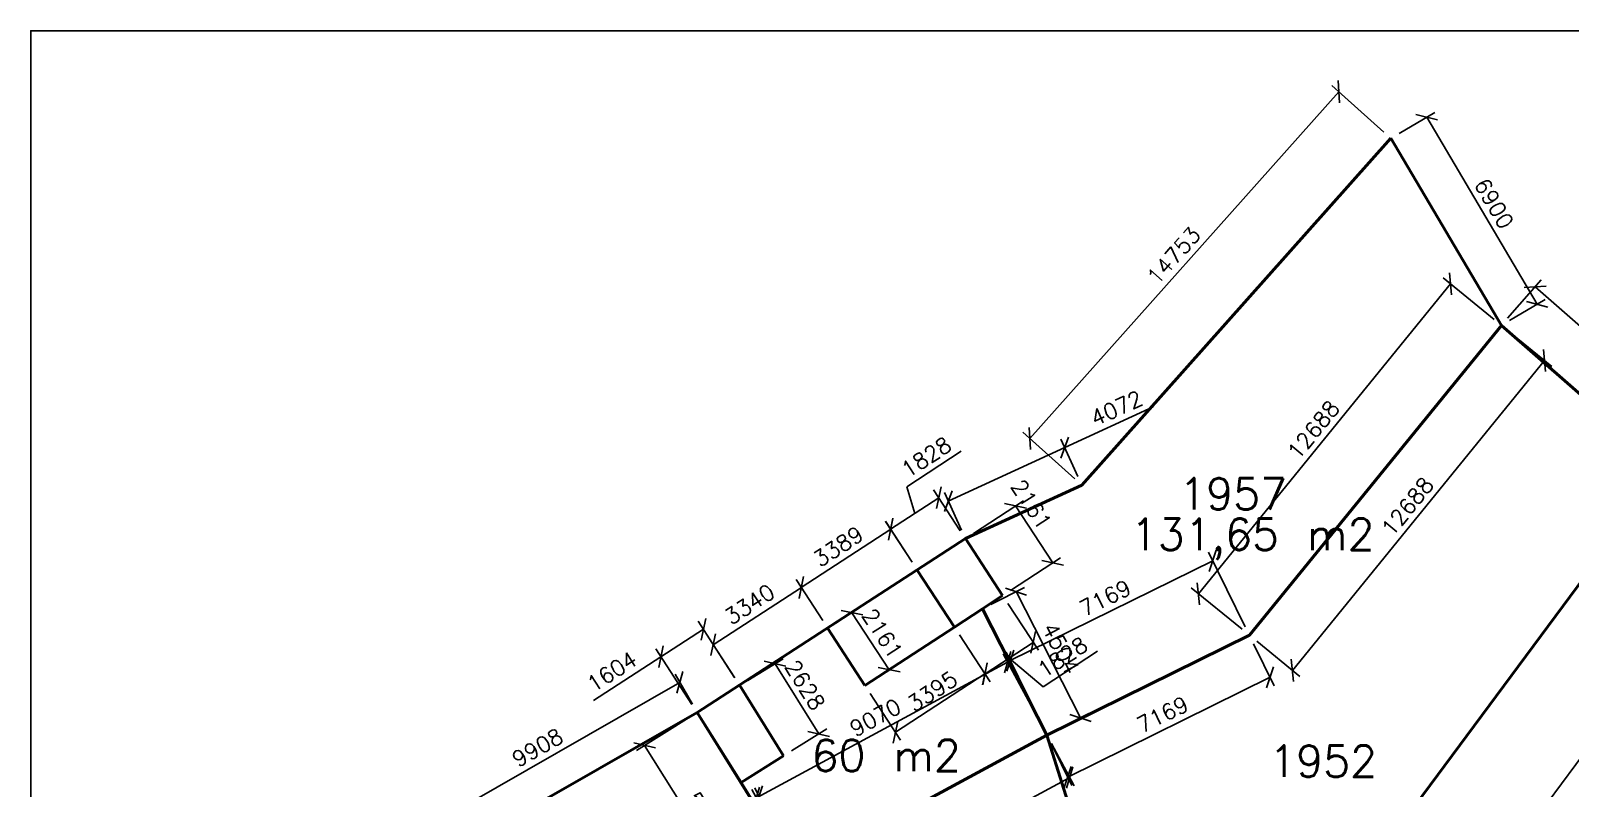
# Model space of a CAD drawing. Header units: millimetres. Extents: x -1463353 to -693674, y -1913439 to -867598.
# Drawn here: x -935317 to -886401, y -942512 to -918462 of the extents above; entities that cross this region are included whole.
import ezdxf
from ezdxf.enums import TextEntityAlignment as Align

# ---------------------------------------------------------------- set-up
doc = ezdxf.new("R2010")
doc.units = ezdxf.units.MM
doc.layers.add('bednar', color=2, linetype='Continuous', lineweight=50)
doc.layers.add('hervert', color=6, linetype='Continuous', lineweight=50)
doc.layers.add('bednar-koty', color=2, linetype='Continuous')
doc.layers.add('hervert-koty', color=6, linetype='Continuous')
doc.layers.add('vykres', color=9, linetype='Continuous', plot=False)
doc.styles.get("Standard").update_dxf_attribs({"font": 'txt.shx'})
doc.dimstyles.new('ISO-25', dxfattribs={"dimtxt": 500, "dimasz": 500, "dimexe": 300, "dimexo": 300, "dimgap": 200, "dimtad": 1, "dimdec": 0, "dimtxsty": 'Standard', "dimblk": 'OBLIQUE', "dimcen": 1, "dimadec": 0, "dimazin": 0, "dimtfac": 1, "dimtdec": 0, "dimtmove": 1, "dimatfit": 3, "dimldrblk": 'OBLIQUE', "dimfxl": 0, "dimarcsym": 0})

# ---------------------------------------------------------------- blocks, each defined once
blk = doc.blocks.new('_Oblique')
at = {"color": 0, "linetype": 'ByBlock', "lineweight": -2}
blk.add_line((-0.5, -0.5), (0.5, 0.5), dxfattribs=at)
blk = doc.blocks.new('*D21')
at = {"layer": 'bednar-koty', "color": 0, "lineweight": -2}
for p, q in [((-923292, -944073), (-914692, -939153)), ((-914296, -939846), (-914841, -938893)), ((-922896, -944766), (-923441, -943813))]:
    blk.add_line(p, q, dxfattribs=at)
at = {"layer": 'Defpoints', "color": 0}
for p in [(-914692, -939153), (-914147, -940107), (-922747, -945027)]:
    blk.add_point(p, dxfattribs=at)
at = {"layer": 'bednar-koty', "color": 0, "lineweight": -2, "xscale": 500, "yscale": 500, "zscale": 500}
for p, rotation in [((-914692, -939153), 29.7735722206899), ((-923292, -944073), 209.7735722206899)]:
    blk.add_blockref('_Oblique', p, dxfattribs=dict(at, rotation=rotation))
at = {"layer": 'bednar-koty', "color": 0, "insert": (-919216, -941223), "char_height": 500, "attachment_point": 5, "rotation": 29.7736}
blk.add_mtext('9908', dxfattribs=at)
blk = doc.blocks.new('*D22')
at = {"layer": 'bednar-koty', "color": 0, "lineweight": -2}
for p, q in [((-912963, -938983), (-914108, -937214)), ((-915292, -938337), (-913945, -937466)), ((-914310, -939855), (-915455, -938085)), ((-917437, -939725), (-915292, -938337))]:
    blk.add_line(p, q, dxfattribs=at)
at = {"layer": 'Defpoints', "color": 0}
for p in [(-913945, -937466), (-912800, -939235), (-914147, -940107)]:
    blk.add_point(p, dxfattribs=at)
at = {"layer": 'bednar-koty', "color": 0, "lineweight": -2, "xscale": 500, "yscale": 500, "zscale": 500}
for p, rotation in [((-913945, -937466), 32.9080279218139), ((-915292, -938337), 212.9080279218139)]:
    blk.add_blockref('_Oblique', p, dxfattribs=dict(at, rotation=rotation))
at = {"layer": 'bednar-koty', "color": 0, "insert": (-916849, -938808), "char_height": 500, "attachment_point": 5, "rotation": 32.908}
blk.add_mtext('1604', dxfattribs=at)
blk = doc.blocks.new('*D23')
at = {"layer": 'bednar-koty', "color": 0, "lineweight": -2}
for p, q in [((-912532, -939098), (-911412, -938400)), ((-911667, -938559), (-910277, -940789)), ((-911142, -941328), (-910022, -940630))]:
    blk.add_line(p, q, dxfattribs=at)
at = {"layer": 'Defpoints', "color": 0}
for p in [(-912787, -939257), (-910277, -940789), (-911397, -941487)]:
    blk.add_point(p, dxfattribs=at)
at = {"layer": 'bednar-koty', "color": 0, "lineweight": -2, "xscale": 500, "yscale": 500, "zscale": 500}
for p, rotation in [((-911667, -938559), 121.9360458726137), ((-910277, -940789), 301.9360458726137)]:
    blk.add_blockref('_Oblique', p, dxfattribs=dict(at, rotation=rotation))
at = {"layer": 'bednar-koty', "color": 0, "insert": (-910714, -939236), "char_height": 500, "attachment_point": 5, "rotation": 301.936}
blk.add_mtext('2628', dxfattribs=at)
blk = doc.blocks.new('*D24')
at = {"layer": 'bednar-koty', "color": 0, "lineweight": -2}
for p, q in [((-914401, -940266), (-916068, -941313)), ((-915814, -941153), (-912660, -946176)), ((-911247, -945289), (-912914, -946336))]:
    blk.add_line(p, q, dxfattribs=at)
at = {"layer": 'Defpoints', "color": 0}
for p in [(-914147, -940107), (-910993, -945130), (-912660, -946176)]:
    blk.add_point(p, dxfattribs=at)
at = {"layer": 'bednar-koty', "color": 0, "lineweight": -2, "xscale": 500, "yscale": 500, "zscale": 500}
for p, rotation in [((-915814, -941153), 122.1207127218037), ((-912660, -946176), 302.1207127218037)]:
    blk.add_blockref('_Oblique', p, dxfattribs=dict(at, rotation=rotation))
at = {"layer": 'bednar-koty', "color": 0, "insert": (-913856, -943425), "char_height": 500, "attachment_point": 5, "rotation": 302.1207}
blk.add_mtext('5931', dxfattribs=at)
blk = doc.blocks.new('*D25')
at = {"layer": 'bednar-koty', "color": 0, "lineweight": -2}
for p, q in [((-909736, -937273), (-908971, -936775)), ((-909223, -936939), (-908043, -938749)), ((-908556, -939083), (-907791, -938585))]:
    blk.add_line(p, q, dxfattribs=at)
at = {"layer": 'Defpoints', "color": 0}
for p in [(-909987, -937437), (-908043, -938749), (-908807, -939247)]:
    blk.add_point(p, dxfattribs=at)
at = {"layer": 'bednar-koty', "color": 0, "lineweight": -2, "xscale": 500, "yscale": 500, "zscale": 500}
for p, rotation in [((-909223, -936939), 123.1016848276014), ((-908043, -938749), 303.1016848276014)]:
    blk.add_blockref('_Oblique', p, dxfattribs=dict(at, rotation=rotation))
at = {"layer": 'bednar-koty', "color": 0, "insert": (-908256, -937598), "char_height": 500, "attachment_point": 5, "rotation": 303.1017}
blk.add_mtext('2161', dxfattribs=at)
blk = doc.blocks.new('*D26')
at = {"layer": 'bednar-koty', "color": 0, "lineweight": -2}
for p, q in [((-905803, -937648), (-904834, -939136)), ((-907842, -940737), (-904998, -938884)), ((-908648, -939501), (-907679, -940989))]:
    blk.add_line(p, q, dxfattribs=at)
at = {"layer": 'Defpoints', "color": 0}
for p in [(-905967, -937397), (-904998, -938884), (-908811, -939250)]:
    blk.add_point(p, dxfattribs=at)
at = {"layer": 'bednar-koty', "color": 0, "lineweight": -2, "xscale": 500, "yscale": 500, "zscale": 500}
for p, rotation in [((-904998, -938884), 33.08056094852699), ((-907842, -940737), 213.080560948527)]:
    blk.add_blockref('_Oblique', p, dxfattribs=dict(at, rotation=rotation))
at = {"layer": 'bednar-koty', "color": 0, "insert": (-906666, -939434), "char_height": 500, "attachment_point": 5, "rotation": 33.0806}
blk.add_mtext('3395', dxfattribs=at)
blk = doc.blocks.new('*D27')
at = {"layer": 'bednar-koty', "color": 0, "lineweight": -2}
for p, q in [((-904273, -936648), (-903301, -938134)), ((-905803, -937648), (-904831, -939134)), ((-904996, -938883), (-903466, -937883)), ((-903153, -939291), (-901423, -938161)), ((-904231, -938383), (-903153, -939291))]:
    blk.add_line(p, q, dxfattribs=at)
at = {"layer": 'Defpoints', "color": 0}
for p in [(-904437, -936397), (-905967, -937397), (-903466, -937883)]:
    blk.add_point(p, dxfattribs=at)
at = {"layer": 'bednar-koty', "color": 0, "lineweight": -2, "xscale": 500, "yscale": 500, "zscale": 500}
for p, rotation in [((-903466, -937883), 33.16842082125948), ((-904996, -938883), 213.1684208212595)]:
    blk.add_blockref('_Oblique', p, dxfattribs=dict(at, rotation=rotation))
at = {"layer": 'bednar-koty', "color": 0, "insert": (-902534, -938349), "char_height": 500, "attachment_point": 5, "rotation": 33.1684}
blk.add_mtext('1828', dxfattribs=at)
blk = doc.blocks.new('*D28')
at = {"layer": 'bednar-koty', "color": 0, "lineweight": -2}
for p, q in [((-902884, -941091), (-902159, -942433)), ((-910282, -946479), (-902302, -942169)), ((-910864, -945401), (-910140, -946743))]:
    blk.add_line(p, q, dxfattribs=at)
at = {"layer": 'Defpoints', "color": 0}
for p in [(-903027, -940827), (-902302, -942169), (-911007, -945137)]:
    blk.add_point(p, dxfattribs=at)
at = {"layer": 'bednar-koty', "color": 0, "lineweight": -2, "xscale": 500, "yscale": 500, "zscale": 500}
for p, rotation in [((-902302, -942169), 28.37270581436362), ((-910282, -946479), 208.3727058143636)]:
    blk.add_blockref('_Oblique', p, dxfattribs=dict(at, rotation=rotation))
at = {"layer": 'bednar-koty', "color": 0, "insert": (-906506, -943928), "char_height": 500, "attachment_point": 5, "rotation": 28.3727}
blk.add_mtext('9070', dxfattribs=at)
blk = doc.blocks.new('*D29')
at = {"layer": 'bednar-koty', "color": 0, "lineweight": -2}
for p, q in [((-907481, -932939), (-905751, -931808)), ((-907995, -934290), (-906465, -933290)), ((-907230, -933790), (-907481, -932939)), ((-905781, -934336), (-906629, -933039)), ((-907311, -935336), (-908159, -934039))]:
    blk.add_line(p, q, dxfattribs=at)
at = {"layer": 'Defpoints', "color": 0}
for p in [(-906465, -933290), (-905617, -934587), (-907147, -935587)]:
    blk.add_point(p, dxfattribs=at)
at = {"layer": 'bednar-koty', "color": 0, "lineweight": -2, "xscale": 500, "yscale": 500, "zscale": 500}
for p, rotation in [((-906465, -933290), 33.16842082125948), ((-907995, -934290), 213.1684208212595)]:
    blk.add_blockref('_Oblique', p, dxfattribs=dict(at, rotation=rotation))
at = {"layer": 'bednar-koty', "color": 0, "insert": (-906862, -931997), "char_height": 500, "attachment_point": 5, "rotation": 33.1684}
blk.add_mtext('1828', dxfattribs=at)
blk = doc.blocks.new('*D30')
at = {"layer": 'bednar-koty', "color": 0, "lineweight": -2}
for p, q in [((-905366, -934423), (-903775, -933386)), ((-904026, -933550), (-902846, -935360)), ((-904186, -936233), (-902595, -935196))]:
    blk.add_line(p, q, dxfattribs=at)
at = {"layer": 'Defpoints', "color": 0}
for p in [(-905617, -934587), (-902846, -935360), (-904437, -936397)]:
    blk.add_point(p, dxfattribs=at)
at = {"layer": 'bednar-koty', "color": 0, "lineweight": -2, "xscale": 500, "yscale": 500, "zscale": 500}
for p, rotation in [((-904026, -933550), 123.1016848258751), ((-902846, -935360), 303.1016848258751)]:
    blk.add_blockref('_Oblique', p, dxfattribs=dict(at, rotation=rotation))
at = {"layer": 'bednar-koty', "color": 0, "insert": (-903521, -933501), "char_height": 500, "attachment_point": 5, "rotation": 303.1017}
blk.add_mtext('2161', dxfattribs=at)
blk = doc.blocks.new('*D31')
at = {"layer": 'bednar-koty', "color": 0, "lineweight": -2}
for p, q in [((-913632, -937956), (-910832, -936136)), ((-910150, -937185), (-910996, -935885)), ((-912950, -939005), (-913796, -937705))]:
    blk.add_line(p, q, dxfattribs=at)
at = {"layer": 'Defpoints', "color": 0}
for p in [(-910832, -936136), (-909987, -937437), (-912787, -939257)]:
    blk.add_point(p, dxfattribs=at)
at = {"layer": 'bednar-koty', "color": 0, "lineweight": -2, "xscale": 500, "yscale": 500, "zscale": 500}
for p, rotation in [((-910832, -936136), 33.02386755579664), ((-913632, -937956), 213.0238675557966)]:
    blk.add_blockref('_Oblique', p, dxfattribs=dict(at, rotation=rotation))
at = {"layer": 'bednar-koty', "color": 0, "insert": (-912477, -936669), "char_height": 500, "attachment_point": 5, "rotation": 33.0239}
blk.add_mtext('3340', dxfattribs=at)
blk = doc.blocks.new('*D32')
at = {"layer": 'bednar-koty', "color": 0, "lineweight": -2}
for p, q in [((-910833, -936138), (-907993, -934288)), ((-907311, -935335), (-908156, -934037)), ((-910151, -937185), (-910996, -935887))]:
    blk.add_line(p, q, dxfattribs=at)
at = {"layer": 'Defpoints', "color": 0}
for p in [(-907993, -934288), (-907147, -935587), (-909987, -937437)]:
    blk.add_point(p, dxfattribs=at)
at = {"layer": 'bednar-koty', "color": 0, "lineweight": -2, "xscale": 500, "yscale": 500, "zscale": 500}
for p, rotation in [((-907993, -934288), 33.08056094930459), ((-910833, -936138), 213.0805609493046)]:
    blk.add_blockref('_Oblique', p, dxfattribs=dict(at, rotation=rotation))
at = {"layer": 'bednar-koty', "color": 0, "insert": (-909658, -934836), "char_height": 500, "attachment_point": 5, "rotation": 33.0806}
blk.add_mtext('3389', dxfattribs=at)
blk = doc.blocks.new('*D33')
at = {"layer": 'bednar-koty', "color": 0, "lineweight": -2}
for p, q in [((-899652, -930406), (-902463, -931698)), ((-906163, -933398), (-902463, -931698)), ((-902042, -932614), (-902588, -931425)), ((-905742, -934314), (-906288, -933125))]:
    blk.add_line(p, q, dxfattribs=at)
at = {"layer": 'Defpoints', "color": 0}
for p in [(-902463, -931698), (-901917, -932887), (-905617, -934587)]:
    blk.add_point(p, dxfattribs=at)
at = {"layer": 'bednar-koty', "color": 0, "lineweight": -2, "xscale": 500, "yscale": 500, "zscale": 500}
for p, rotation in [((-902463, -931698), 24.67686317033705), ((-906163, -933398), 204.6768631703371)]:
    blk.add_blockref('_Oblique', p, dxfattribs=dict(at, rotation=rotation))
at = {"layer": 'bednar-koty', "color": 0, "insert": (-900816, -930446), "char_height": 500, "attachment_point": 5, "rotation": 24.6769}
blk.add_mtext('4072', dxfattribs=at)
blk = doc.blocks.new('*D34')
at = {"layer": 'bednar-koty', "color": 0, "lineweight": -2}
for p, q in [((-896464, -937926), (-895806, -939260)), ((-902369, -942161), (-895939, -938991)), ((-902894, -941096), (-902236, -942430))]:
    blk.add_line(p, q, dxfattribs=at)
at = {"layer": 'Defpoints', "color": 0}
for p in [(-896597, -937657), (-895939, -938991), (-903027, -940827)]:
    blk.add_point(p, dxfattribs=at)
at = {"layer": 'bednar-koty', "color": 0, "lineweight": -2, "xscale": 500, "yscale": 500, "zscale": 500}
for p, rotation in [((-895939, -938991), 26.24336895784218), ((-902369, -942161), 206.2433689578422)]:
    blk.add_blockref('_Oblique', p, dxfattribs=dict(at, rotation=rotation))
at = {"layer": 'bednar-koty', "color": 0, "insert": (-899353, -940172), "char_height": 500, "attachment_point": 5, "rotation": 26.2434}
blk.add_mtext('7169', dxfattribs=at)
blk = doc.blocks.new('*D35')
at = {"layer": 'bednar-koty', "color": 0, "lineweight": -2}
for p, q in [((-888354, -928006), (-886985, -929121)), ((-895228, -938771), (-887218, -928931)), ((-896364, -937846), (-894995, -938961))]:
    blk.add_line(p, q, dxfattribs=at)
at = {"layer": 'Defpoints', "color": 0}
for p in [(-888587, -927817), (-887218, -928931), (-896597, -937657)]:
    blk.add_point(p, dxfattribs=at)
at = {"layer": 'bednar-koty', "color": 0, "lineweight": -2, "xscale": 500, "yscale": 500, "zscale": 500}
for p, rotation in [((-887218, -928931), 50.8535701644098), ((-895228, -938771), 230.8535701644098)]:
    blk.add_blockref('_Oblique', p, dxfattribs=dict(at, rotation=rotation))
at = {"layer": 'bednar-koty', "color": 0, "insert": (-891572, -933567), "char_height": 500, "attachment_point": 5, "rotation": 50.8536}
blk.add_mtext('12688', dxfattribs=at)
blk = doc.blocks.new('*D36')
at = {"layer": 'bednar-koty', "color": 0, "lineweight": -2}
for p, q in [((-891839, -921724), (-890704, -921054)), ((-890962, -921206), (-887452, -927146)), ((-888329, -927664), (-887194, -926994))]:
    blk.add_line(p, q, dxfattribs=at)
at = {"layer": 'Defpoints', "color": 0}
for p in [(-892097, -921877), (-887452, -927146), (-888587, -927817)]:
    blk.add_point(p, dxfattribs=at)
at = {"layer": 'bednar-koty', "color": 0, "lineweight": -2, "xscale": 500, "yscale": 500, "zscale": 500}
for p, rotation in [((-890962, -921206), 120.579226872489), ((-887452, -927146), 300.579226872489)]:
    blk.add_blockref('_Oblique', p, dxfattribs=dict(at, rotation=rotation))
at = {"layer": 'bednar-koty', "color": 0, "insert": (-888820, -923947), "char_height": 500, "attachment_point": 5, "rotation": 300.5792}
blk.add_mtext('6900', dxfattribs=at)
blk = doc.blocks.new('*D37')
at = {"layer": 'bednar-koty', "color": 0, "lineweight": -2}
for p, q in [((-903575, -931408), (-893755, -920398)), ((-892321, -921677), (-893979, -920198)), ((-902141, -932687), (-903799, -931208))]:
    blk.add_line(p, q, dxfattribs=at)
at = {"layer": 'Defpoints', "color": 0}
for p in [(-893755, -920398), (-892097, -921877), (-901917, -932887)]:
    blk.add_point(p, dxfattribs=at)
at = {"layer": 'bednar-koty', "color": 0, "lineweight": -2, "xscale": 500, "yscale": 500, "zscale": 500}
for p, rotation in [((-893755, -920398), 48.26970458397805), ((-903575, -931408), 228.269704583978)]:
    blk.add_blockref('_Oblique', p, dxfattribs=dict(at, rotation=rotation))
at = {"layer": 'bednar-koty', "color": 0, "insert": (-899000, -925604), "char_height": 500, "attachment_point": 5, "rotation": 48.2697}
blk.add_mtext('14753', dxfattribs=at)
blk = doc.blocks.new('*D38')
at = {"layer": 'bednar-koty', "color": 0, "lineweight": -2}
for p, q in [((-904810, -936680), (-903743, -936135)), ((-904011, -936272), (-901961, -940282)), ((-902760, -940690), (-901693, -940145))]:
    blk.add_line(p, q, dxfattribs=at)
at = {"layer": 'Defpoints', "color": 0}
for p in [(-905077, -936817), (-901961, -940282), (-903027, -940827)]:
    blk.add_point(p, dxfattribs=at)
at = {"layer": 'bednar-koty', "color": 0, "lineweight": -2, "xscale": 500, "yscale": 500, "zscale": 500}
for p, rotation in [((-904011, -936272), 117.0771150164959), ((-901961, -940282), 297.0771150164959)]:
    blk.add_blockref('_Oblique', p, dxfattribs=dict(at, rotation=rotation))
at = {"layer": 'bednar-koty', "color": 0, "insert": (-902585, -938072), "char_height": 500, "attachment_point": 5, "rotation": 297.0771}
blk.add_mtext('4504', dxfattribs=at)
blk = doc.blocks.new('*D42')
at = {"layer": 'Defpoints', "color": 0}
for p in [(-883397, -932357), (-880722, -934339), (-898927, -953307)]:
    blk.add_point(p, dxfattribs=at)
at = {"layer": 'hervert-koty', "color": 0, "lineweight": -2}
for p, q in [((-883156, -932535), (-880481, -934518)), ((-896252, -955289), (-880722, -934339)), ((-898686, -953485), (-896011, -955468))]:
    blk.add_line(p, q, dxfattribs=at)
at = {"layer": 'hervert-koty', "color": 0, "lineweight": -2, "xscale": 500, "yscale": 500, "zscale": 500}
for p, rotation in [((-880722, -934339), 53.45087451500281), ((-896252, -955289), 233.4508745150028)]:
    blk.add_blockref('_Oblique', p, dxfattribs=dict(at, rotation=rotation))
at = {"layer": 'hervert-koty', "color": 0, "insert": (-888849, -944546), "char_height": 500, "attachment_point": 5, "rotation": 53.4509}
blk.add_mtext('26078', dxfattribs=at)
blk = doc.blocks.new('*D43')
at = {"layer": 'Defpoints', "color": 0}
for p in [(-887516, -926593), (-888587, -927817), (-883397, -932357)]:
    blk.add_point(p, dxfattribs=at)
at = {"layer": 'hervert-koty', "color": 0, "lineweight": -2}
for p, q in [((-888389, -927591), (-887319, -926367)), ((-882326, -931133), (-887516, -926593)), ((-883199, -932131), (-882129, -930907))]:
    blk.add_line(p, q, dxfattribs=at)
at = {"layer": 'hervert-koty', "color": 0, "lineweight": -2, "xscale": 500, "yscale": 500, "zscale": 500}
for p, rotation in [((-887516, -926593), 138.8218914480909), ((-882326, -931133), 318.8218914480909)]:
    blk.add_blockref('_Oblique', p, dxfattribs=dict(at, rotation=rotation))
at = {"layer": 'hervert-koty', "color": 0, "insert": (-884625, -928524), "char_height": 500, "attachment_point": 5, "rotation": 318.8219}
blk.add_mtext('6895', dxfattribs=at)
blk = doc.blocks.new('*D44')
at = {"layer": 'Defpoints', "color": 0}
for p in [(-888587, -927817), (-898216, -936338), (-896597, -937657)]:
    blk.add_point(p, dxfattribs=at)
at = {"layer": 'hervert-koty', "color": 0, "lineweight": -2}
for p, q in [((-888819, -927627), (-890439, -926309)), ((-890206, -926498), (-898216, -936338)), ((-896829, -937467), (-898449, -936149))]:
    blk.add_line(p, q, dxfattribs=at)
at = {"layer": 'hervert-koty', "color": 0, "lineweight": -2, "xscale": 500, "yscale": 500, "zscale": 500}
for p, rotation in [((-890206, -926498), 50.85357016440982), ((-898216, -936338), 230.8535701644098)]:
    blk.add_blockref('_Oblique', p, dxfattribs=dict(at, rotation=rotation))
at = {"layer": 'hervert-koty', "color": 0, "insert": (-894560, -931134), "char_height": 500, "attachment_point": 5, "rotation": 50.8536}
blk.add_mtext('12688', dxfattribs=at)
blk = doc.blocks.new('*D45')
at = {"layer": 'Defpoints', "color": 0}
for p in [(-896597, -937657), (-904192, -938462), (-903027, -940827)]:
    blk.add_point(p, dxfattribs=at)
at = {"layer": 'hervert-koty', "color": 0, "lineweight": -2}
for p, q in [((-896729, -937388), (-897895, -935023)), ((-897762, -935292), (-904192, -938462)), ((-903159, -940558), (-904325, -938193))]:
    blk.add_line(p, q, dxfattribs=at)
at = {"layer": 'hervert-koty', "color": 0, "lineweight": -2, "xscale": 500, "yscale": 500, "zscale": 500}
for p, rotation in [((-897762, -935292), 26.24336895784218), ((-904192, -938462), 206.2433689578422)]:
    blk.add_blockref('_Oblique', p, dxfattribs=dict(at, rotation=rotation))
at = {"layer": 'hervert-koty', "color": 0, "insert": (-901176, -936474), "char_height": 500, "attachment_point": 5, "rotation": 26.2434}
blk.add_mtext('7169', dxfattribs=at)
blk = doc.blocks.new('*D46')
at = {"layer": 'Defpoints', "color": 0}
for p in [(-903027, -940827), (-912259, -942819), (-911007, -945137)]:
    blk.add_point(p, dxfattribs=at)
at = {"layer": 'hervert-koty', "color": 0, "lineweight": -2}
for p, q in [((-904279, -938509), (-912259, -942819)), ((-903169, -940563), (-904421, -938245)), ((-911149, -944873), (-912401, -942555))]:
    blk.add_line(p, q, dxfattribs=at)
at = {"layer": 'hervert-koty', "color": 0, "lineweight": -2, "xscale": 500, "yscale": 500, "zscale": 500}
for p, rotation in [((-904279, -938509), 28.37349325599647), ((-912259, -942819), 208.3734932559964)]:
    blk.add_blockref('_Oblique', p, dxfattribs=dict(at, rotation=rotation))
at = {"layer": 'hervert-koty', "color": 0, "insert": (-908482, -940268), "char_height": 500, "attachment_point": 5, "rotation": 28.3735}
blk.add_mtext('9070', dxfattribs=at)
blk = doc.blocks.new('*D47')
at = {"layer": 'Defpoints', "color": 0}
for p in [(-911007, -945137), (-920489, -946895), (-919318, -949257)]:
    blk.add_point(p, dxfattribs=at)
at = {"layer": 'hervert-koty', "color": 0, "lineweight": -2}
for p, q in [((-911140, -944868), (-912311, -942506)), ((-912177, -942775), (-920489, -946895)), ((-919451, -948988), (-920622, -946626))]:
    blk.add_line(p, q, dxfattribs=at)
at = {"layer": 'hervert-koty', "color": 0, "lineweight": -2, "xscale": 500, "yscale": 500, "zscale": 500}
for p, rotation in [((-912177, -942775), 26.36841751673598), ((-920489, -946895), 206.368417516736)]:
    blk.add_blockref('_Oblique', p, dxfattribs=dict(at, rotation=rotation))
at = {"layer": 'hervert-koty', "color": 0, "insert": (-916533, -944432), "char_height": 500, "attachment_point": 5, "rotation": 26.3684}
blk.add_mtext('9276', dxfattribs=at)

msp = doc.modelspace()

# ---------------------------------------------------------------- linework, layer by layer
at = {"layer": 'bednar'}
for p, q in [((-892096.8, -921876.7), (-901916.8, -932886.7)), ((-888586.8, -927816.7), (-892096.8, -921876.7)), ((-896596.8, -937656.7), (-888586.8, -927816.7)), ((-901916.8, -932886.7), (-905616.8, -934586.7)), ((-905616.8, -934586.7), (-914146.8, -940106.7)), ((-904436.8, -936396.7), (-905616.8, -934586.7)), ((-905616.8, -934586.7), (-904436.8, -936396.7)), ((-905966.8, -937396.7), (-907146.8, -935586.7)), ((-905076.8, -936816.7), (-904436.8, -936396.7)), ((-904436.8, -936396.7), (-905076.8, -936816.7)), ((-905966.8, -937396.7), (-905076.8, -936816.7)), ((-903026.8, -940826.7), (-905076.8, -936816.7)), ((-905076.8, -936816.7), (-903026.8, -940826.7)), ((-909986.8, -937436.7), (-908811.4, -939249.7)), ((-908811.4, -939249.7), (-905966.8, -937396.7)), ((-903026.8, -940826.7), (-896596.8, -937656.7)), ((-911396.8, -941486.7), (-912786.8, -939256.7)), ((-923046.4, -945188.4), (-914146.8, -940106.7)), ((-914146.8, -940106.7), (-912746.8, -942336.7)), ((-914146.8, -940106.7), (-911010.4, -945138.5)), ((-911010.4, -945138.5), (-903026.8, -940826.7)), ((-912746.8, -942336.7), (-911396.8, -941486.7)), ((-912746.8, -942336.7), (-911006.8, -945136.7))]:
    msp.add_line(p, q, dxfattribs=at)
at = {"layer": 'hervert'}
for p, q in [((-896596.8, -937656.7), (-888586.8, -927816.7)), ((-888586.8, -927816.7), (-883396.8, -932356.7)), ((-883396.8, -932356.7), (-898926.8, -953306.7)), ((-903026.8, -940826.7), (-896596.8, -937656.7)), ((-911006.8, -945136.7), (-903026.8, -940826.7)), ((-903026.8, -940826.7), (-901766.8, -944866.7))]:
    msp.add_line(p, q, dxfattribs=at)
at = {"layer": 'vykres'}
msp.add_lwpolyline([(-935317.3, -970962.4), (-935317.3, -918462.4), (-861067.3, -918462.4), (-861067.3, -970962.4)], close=True, dxfattribs=at)

# ---------------------------------------------------------------- texts
at = {"layer": 'bednar'}
msp.add_text('1957', height=1000, dxfattribs=at).set_placement((-898826.8, -933966.7), align=Align.BOTTOM_LEFT)
for s, p in [('131,65 m2', (-900368, -934953.4)), ('60 m2', (-910511.6, -941973.9))]:
    msp.add_text(s, height=1000, dxfattribs=at).set_placement(p)
at = {"layer": 'hervert'}
msp.add_text('1952', height=1000, dxfattribs=at).set_placement((-895966.8, -942456.7), align=Align.BOTTOM_LEFT)

# ---------------------------------------------------------------- dimensions: what is measured, and where the dimension line sits
at = {"layer": 'bednar-koty'}
for p1, p2, distance, picture, middle in [((-901916.8, -932886.7), (-892096.8, -921876.7), 2221.4, '*D37', (-899000.5, -925603.6)), ((-892096.8, -921876.7), (-888586.8, -927816.7), 1318.1, '*D36', (-888819.6, -923947.2)), ((-896596.8, -937656.7), (-888586.8, -927816.7), -1765.5, '*D35', (-891571.6, -933567.2)), ((-907146.8, -935586.7), (-905616.8, -934586.7), 1549.4, '*D29', (-907559.9, -932452.6)), ((-909986.8, -937436.7), (-907146.8, -935586.7), 1549.4, '*D32', (-909658.1, -934836.4)), ((-912786.8, -939256.7), (-909986.8, -937436.7), 1550.9, '*D31', (-912477.3, -936669)), ((-905076.8, -936816.7), (-903026.8, -940826.7), 1197.5, '*D38', (-902584.9, -938071.8)), ((-905966.8, -937396.7), (-904436.8, -936396.7), -1775.3, '*D27', (-903231.7, -938805.1)), ((-908811.4, -939249.7), (-905966.8, -937396.7), -1775.3, '*D26', (-906665.7, -939433.7)), ((-903026.8, -940826.7), (-896596.8, -937656.7), -1487.7, '*D34', (-899353, -940172.4)), ((-922746.8, -945026.7), (-914146.8, -940106.7), 1098.4, '*D21', (-919215.7, -941222.7)), ((-914146.8, -940106.7), (-910993.3, -945129.9), -1968.1, '*D24', (-913855.7, -943425.5)), ((-911006.9, -945136.6), (-903026.8, -940826.7), -1525.3, '*D28', (-906505.9, -943927.8))]:
    dim = msp.add_aligned_dim(p1=p1, p2=p2, distance=distance, dimstyle='ISO-25', override={"dimscale": 1}, dxfattribs=at)
    dim.commit()
    dim.dimension.update_dxf_attribs({"geometry": picture, "text_midpoint": middle})
for base, p1, p2, angle, picture, middle in [((-902463.1, -931697.9), (-905616.8, -934586.7), (-901916.8, -932886.7), 24.67686, '*D33', (-900628.5, -930855)), ((-902846.4, -935359.8), (-905616.8, -934586.7), (-904436.8, -936396.7), 303.10168, '*D30', (-903898.3, -933746.3)), ((-913945.4, -937465.7), (-914146.8, -940106.7), (-912800.2, -939235.3), 32.90803, '*D22', (-916604.1, -939186.2)), ((-908042.6, -938748.5), (-909986.8, -937436.7), (-908806.8, -939246.7), 303.10168, '*D25', (-908632.6, -937843.5)), ((-910276.9, -940788.7), (-912786.8, -939256.7), (-911396.8, -941486.7), 301.93605, '*D23', (-911096.2, -939474.3))]:
    dim = msp.add_linear_dim(base=base, p1=p1, p2=p2, angle=angle, dimstyle='ISO-25', override={"dimscale": 1}, dxfattribs=at)
    dim.commit()
    dim.dimension.update_dxf_attribs({"geometry": picture, "text_midpoint": middle, "dimtype": 161})
at = {"layer": 'hervert-koty'}
for p1, p2, distance, picture, middle in [((-888586.8, -927816.7), (-896596.8, -937656.7), -2088.4, '*D44', (-894560.5, -931134.2)), ((-883396.8, -932356.7), (-888586.8, -927816.7), -1626.4, '*D43', (-884624.7, -928523.9)), ((-898926.8, -953306.7), (-883396.8, -932356.7), -3329.2, '*D42', (-888848.9, -944546.3)), ((-896596.8, -937656.7), (-903026.8, -940826.7), -2635.9, '*D45', (-901176.4, -936473.9)), ((-903026.8, -940826.7), (-911006.8, -945136.7), -2634.1, '*D46', (-908482.4, -940268.1)), ((-911006.8, -945136.7), (-919318, -949256.7), -2635.7, '*D47', (-916532.9, -944432.1))]:
    dim = msp.add_aligned_dim(p1=p1, p2=p2, distance=distance, dimstyle='ISO-25', override={"dimscale": 1}, dxfattribs=at)
    dim.commit()
    dim.dimension.update_dxf_attribs({"geometry": picture, "text_midpoint": middle})

doc.saveas('drawing.dxf')
